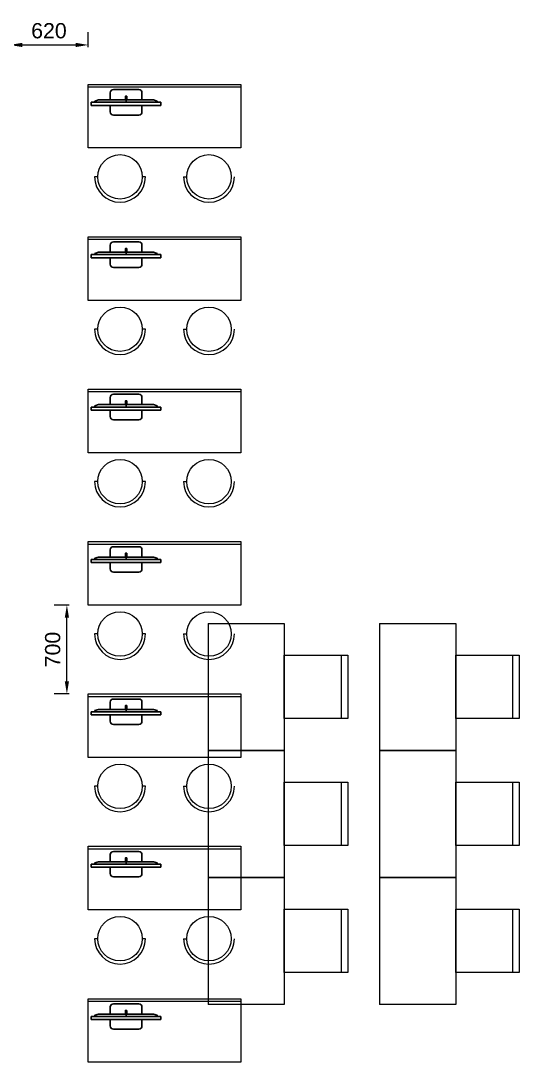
# Model space of a CAD drawing. Extents: x 348043 to 758301, y 133827 to 256568.
# Drawn here: x 754377 to 758301, y 149890 to 158092 of the extents above; entities that cross this region are included whole.
import ezdxf

# ---------------------------------------------------------------- set-up
doc = ezdxf.new("R2010")
doc.units = 0
doc.header["$LTSCALE"] = 900
doc.header["$MEASUREMENT"] = 0
doc.header["$PDMODE"] = 34
doc.linetypes.add('DASHED2', pattern=[0.375, 0.25, -0.125])
doc.layers.get('DEFPOINTS').update_dxf_attribs({"color": 3, "linetype": 'CONTINUOUS'})
doc.layers.add('2', color=7, linetype='CONTINUOUS')
doc.layers.add('door', color=163, linetype='CONTINUOUS')
for name, color, linetype, lineweight in [('ARCL-HATCH-230', 253, 'CONTINUOUS', 5), ('ARLC-DIM0', 8, 'CONTINUOUS', 9), ('ARLC-FURN', 46, 'CONTINUOUS', 5), ('ARLC-GAS BURNER', 51, 'CONTINUOUS', 5)]:
    doc.layers.add(name, color=color, linetype=linetype, lineweight=lineweight)
doc.styles.add('ARIAL', font='arial.ttf')
doc.dimstyles.new('DIM 100', dxfattribs={"dimscale": 100, "dimtxt": 2, "dimasz": 1.2, "dimexe": 1, "dimexo": 1, "dimgap": 1, "dimtad": 0, "dimdec": 0, "dimzin": 9, "dimdsep": 46, "dimtxsty": 'ARIAL', "dimblk1": 'ARCHTICK', "dimblk2": 'ARCHTICK', "dimsah": 1, "dimcen": 1, "dimdle": 1.5, "dimclrd": 1, "dimclre": 251, "dimclrt": 4, "dimadec": 0, "dimazin": 0, "dimtfac": 1, "dimtdec": 0, "dimtmove": 2, "dimatfit": 3, "dimfxl": 50, "dimfxlon": 1, "dimtolj": 1, "dimtzin": 0, "dimlwd": 5, "dimlwe": 9, "dimarcsym": 0})

# ---------------------------------------------------------------- blocks, each defined once
blk = doc.blocks.new('dfg2154')
at = {"layer": 'ARLC-FURN'}
blk.add_line((5964549.4, -129276.7), (5965049.4, -129276.7), dxfattribs=at)
blk.add_lwpolyline([(5964549.4, -129328.8), (5965049.4, -129328.8), (5965049.4, -128828.8), (5964549.4, -128828.8)], close=True, dxfattribs=at)
blk = doc.blocks.new('A$C124fbc97')
at = {"layer": 'ARLC-FURN', "ltscale": 0.1}
blk.add_line((1000, 500), (1000, 1100), dxfattribs=at)
for points in [[(0, 1100), (0, 500), (1000, 500)], [(0, 1100), (1000, 1100)]]:
    blk.add_lwpolyline(points, dxfattribs=at)
at = {"layer": 'ARLC-GAS BURNER'}
blk.add_blockref('dfg2154', (-5964299.4, 129328.8), dxfattribs=at)
blk = doc.blocks.new('*D94')
at = {"layer": 'ARLC-DIM0', "color": 251, "lineweight": 9}
for p, q in [((754757.2, 153490), (754639.2, 153490)), ((754757.2, 152790), (754639.2, 152790))]:
    blk.add_line(p, q, dxfattribs=at)
at = {"layer": 'ARLC-DIM0', "color": 1, "lineweight": 5}
blk.add_line((754739.2, 152890), (754739.2, 153390), dxfattribs=at)
at = {"layer": 'ARLC-DIM0', "color": 1, "lineweight": 50}
for points in [[(754722.5, 153390), (754755.9, 153390), (754739.2, 153490)], [(754722.5, 152890), (754755.9, 152890), (754739.2, 152790)]]:
    blk.add_solid(points, dxfattribs=at)
at = {"layer": 'DEFPOINTS', "color": 0, "lineweight": 50}
for p in [(754739.2, 153490), (754908, 153490), (754908, 152790)]:
    blk.add_point(p, dxfattribs=at)
at = {"layer": 'ARLC-DIM0', "color": 4, "lineweight": 9, "insert": (754627.9, 153140), "char_height": 120, "attachment_point": 5, "rotation": 90, "style": 'ARIAL'}
blk.add_mtext('\\A1;700', dxfattribs=at)
blk = doc.blocks.new('*D99')
at = {"layer": 'ARLC-DIM0', "color": 251, "lineweight": 9}
for p, q in [((754288, 157883.6), (754288, 158001.6)), ((754908, 157883.6), (754908, 158001.6))]:
    blk.add_line(p, q, dxfattribs=at)
at = {"layer": 'ARLC-DIM0', "color": 1, "lineweight": 5}
blk.add_line((754388, 157901.6), (754808, 157901.6), dxfattribs=at)
at = {"layer": 'ARLC-DIM0', "color": 1, "lineweight": 50}
for points in [[(754388, 157918.3), (754388, 157884.9), (754288, 157901.6)], [(754808, 157918.3), (754808, 157884.9), (754908, 157901.6)]]:
    blk.add_solid(points, dxfattribs=at)
at = {"layer": 'DEFPOINTS', "color": 0, "lineweight": 50}
for p in [(754908, 157901.6), (754288, 157590), (754908, 157590)]:
    blk.add_point(p, dxfattribs=at)
at = {"layer": 'ARLC-DIM0', "color": 4, "lineweight": 9, "insert": (754598, 158012.9), "char_height": 120, "attachment_point": 5, "style": 'ARIAL'}
blk.add_mtext('\\A1;620', dxfattribs=at)

msp = doc.modelspace()

# ---------------------------------------------------------------- linework, layer by layer
at = {"layer": '2', "color": 30, "linetype": 'Continuous'}
for p, q in [((755080.3, 157524.9), (755080.3, 157468.5)), ((755305.3, 157549.9), (755105.3, 157549.9)), ((755205.3, 157449.9), (755205.3, 157503)), ((755330.3, 157524.9), (755330.3, 157468.5)), ((754930.3, 157425.1), (754930.3, 157449.9)), ((755480.3, 157449.9), (754930.3, 157449.9)), ((755480.3, 157425.1), (754930.3, 157425.1)), ((754959.5, 157459.2), (754988.6, 157468.5)), ((754959.5, 157459.2), (754959.5, 157449.9)), ((755422, 157468.5), (754988.6, 157468.5)), ((755080.3, 157425.1), (755080.3, 157374.9)), ((755330.3, 157449.9), (755205.3, 157449.9)), ((755330.3, 157425.1), (755330.3, 157374.9)), ((755451.1, 157459.2), (755422, 157468.5)), ((755451.1, 157459.2), (755451.1, 157449.9)), ((755480.3, 157425.1), (755480.3, 157449.9)), ((755305.3, 157349.9), (755105.3, 157349.9)), ((755080.3, 156324.9), (755080.3, 156268.5)), ((755305.3, 156349.9), (755105.3, 156349.9)), ((755330.3, 156324.9), (755330.3, 156268.5)), ((754930.3, 156225.1), (754930.3, 156249.9)), ((755480.3, 156249.9), (754930.3, 156249.9)), ((754959.5, 156259.2), (754988.6, 156268.5)), ((754959.5, 156259.2), (754959.5, 156249.9)), ((755422, 156268.5), (754988.6, 156268.5)), ((755205.3, 156249.9), (755205.3, 156303)), ((755330.3, 156249.9), (755205.3, 156249.9)), ((755451.1, 156259.2), (755422, 156268.5)), ((755451.1, 156259.2), (755451.1, 156249.9)), ((755480.3, 156225.1), (755480.3, 156249.9)), ((755480.3, 156225.1), (754930.3, 156225.1)), ((755080.3, 156225.1), (755080.3, 156174.9)), ((755330.3, 156225.1), (755330.3, 156174.9)), ((755305.3, 156149.9), (755105.3, 156149.9)), ((755080.3, 155124.9), (755080.3, 155068.5)), ((755305.3, 155149.9), (755105.3, 155149.9)), ((755205.3, 155049.9), (755205.3, 155103)), ((755330.3, 155124.9), (755330.3, 155068.5)), ((754930.3, 155025.1), (754930.3, 155049.9)), ((755480.3, 155049.9), (754930.3, 155049.9)), ((755480.3, 155025.1), (754930.3, 155025.1)), ((754959.5, 155059.2), (754988.6, 155068.5)), ((754959.5, 155059.2), (754959.5, 155049.9)), ((755422, 155068.5), (754988.6, 155068.5)), ((755080.3, 155025.1), (755080.3, 154974.9)), ((755330.3, 155049.9), (755205.3, 155049.9)), ((755330.3, 155025.1), (755330.3, 154974.9)), ((755451.1, 155059.2), (755422, 155068.5)), ((755451.1, 155059.2), (755451.1, 155049.9)), ((755480.3, 155025.1), (755480.3, 155049.9)), ((755305.3, 154949.9), (755105.3, 154949.9)), ((755305.3, 153949.9), (755105.3, 153949.9)), ((754959.5, 153859.2), (754988.6, 153868.5)), ((755422, 153868.5), (754988.6, 153868.5)), ((755080.3, 153924.9), (755080.3, 153868.5)), ((755205.3, 153849.9), (755205.3, 153903)), ((755330.3, 153924.9), (755330.3, 153868.5)), ((755451.1, 153859.2), (755422, 153868.5)), ((754930.3, 153825.1), (754930.3, 153849.9)), ((755480.3, 153849.9), (754930.3, 153849.9)), ((755480.3, 153825.1), (754930.3, 153825.1)), ((754959.5, 153859.2), (754959.5, 153849.9)), ((755080.3, 153825.1), (755080.3, 153774.9)), ((755330.3, 153849.9), (755205.3, 153849.9)), ((755330.3, 153825.1), (755330.3, 153774.9)), ((755451.1, 153859.2), (755451.1, 153849.9)), ((755480.3, 153825.1), (755480.3, 153849.9)), ((755305.3, 153749.9), (755105.3, 153749.9)), ((755080.3, 152724.9), (755080.3, 152668.5)), ((755305.3, 152749.9), (755105.3, 152749.9)), ((755330.3, 152724.9), (755330.3, 152668.5)), ((754930.3, 152625.1), (754930.3, 152649.9)), ((755480.3, 152649.9), (754930.3, 152649.9)), ((754959.5, 152659.2), (754988.6, 152668.5)), ((754959.5, 152659.2), (754959.5, 152649.9)), ((755422, 152668.5), (754988.6, 152668.5)), ((755205.3, 152649.9), (755205.3, 152703)), ((755330.3, 152649.9), (755205.3, 152649.9)), ((755451.1, 152659.2), (755422, 152668.5)), ((755451.1, 152659.2), (755451.1, 152649.9)), ((755480.3, 152625.1), (755480.3, 152649.9)), ((755480.3, 152625.1), (754930.3, 152625.1)), ((755080.3, 152625.1), (755080.3, 152574.9)), ((755305.3, 152549.9), (755105.3, 152549.9)), ((755330.3, 152625.1), (755330.3, 152574.9)), ((755080.3, 151524.9), (755080.3, 151468.5)), ((755305.3, 151549.9), (755105.3, 151549.9)), ((755205.3, 151449.9), (755205.3, 151503)), ((755330.3, 151524.9), (755330.3, 151468.5)), ((754930.3, 151425.1), (754930.3, 151449.9)), ((755480.3, 151449.9), (754930.3, 151449.9)), ((755480.3, 151425.1), (754930.3, 151425.1)), ((754959.5, 151459.2), (754988.6, 151468.5)), ((754959.5, 151459.2), (754959.5, 151449.9)), ((755422, 151468.5), (754988.6, 151468.5)), ((755080.3, 151425.1), (755080.3, 151374.9)), ((755330.3, 151449.9), (755205.3, 151449.9)), ((755330.3, 151425.1), (755330.3, 151374.9)), ((755451.1, 151459.2), (755422, 151468.5)), ((755451.1, 151459.2), (755451.1, 151449.9)), ((755480.3, 151425.1), (755480.3, 151449.9)), ((755305.3, 151349.9), (755105.3, 151349.9)), ((755305.3, 150349.9), (755105.3, 150349.9)), ((754959.5, 150259.2), (754988.6, 150268.5)), ((754959.5, 150259.2), (754959.5, 150249.9)), ((755422, 150268.5), (754988.6, 150268.5)), ((755080.3, 150324.9), (755080.3, 150268.5)), ((755205.3, 150249.9), (755205.3, 150303)), ((755330.3, 150324.9), (755330.3, 150268.5)), ((755451.1, 150259.2), (755422, 150268.5)), ((755451.1, 150259.2), (755451.1, 150249.9)), ((754930.3, 150225.1), (754930.3, 150249.9)), ((755480.3, 150249.9), (754930.3, 150249.9)), ((755480.3, 150225.1), (754930.3, 150225.1)), ((755080.3, 150225.1), (755080.3, 150174.9)), ((755330.3, 150249.9), (755205.3, 150249.9)), ((755330.3, 150225.1), (755330.3, 150174.9)), ((755480.3, 150225.1), (755480.3, 150249.9)), ((755305.3, 150149.9), (755105.3, 150149.9))]:
    msp.add_line(p, q, dxfattribs=at)
for points in [[(755210.4, 157498.1), (755200.3, 157498.1), (755200.3, 157468.5), (755210.4, 157468.5)], [(755210.4, 156298.1), (755200.3, 156298.1), (755200.3, 156268.5), (755210.4, 156268.5)], [(755210.4, 155098.1), (755200.3, 155098.1), (755200.3, 155068.5), (755210.4, 155068.5)], [(755210.4, 153898.1), (755200.3, 153898.1), (755200.3, 153868.5), (755210.4, 153868.5)], [(755210.4, 152698.1), (755200.3, 152698.1), (755200.3, 152668.5), (755210.4, 152668.5)], [(755210.4, 151498.1), (755200.3, 151498.1), (755200.3, 151468.5), (755210.4, 151468.5)], [(755210.4, 150298.1), (755200.3, 150298.1), (755200.3, 150268.5), (755210.4, 150268.5)]]:
    msp.add_lwpolyline(points, close=True, dxfattribs=at)
for centre, start, end in [((755105.3, 157524.9), 90, 180), ((755305.3, 157524.9), 360, 90), ((755105.3, 157374.9), 180, 270), ((755305.3, 157374.9), 270, 360), ((755105.3, 156324.9), 90, 180), ((755305.3, 156324.9), 360, 90), ((755105.3, 156174.9), 180, 270), ((755305.3, 156174.9), 270, 360), ((755105.3, 155124.9), 90, 180), ((755305.3, 155124.9), 360, 90), ((755105.3, 154974.9), 180, 270), ((755305.3, 154974.9), 270, 360), ((755105.3, 153924.9), 90, 180), ((755305.3, 153924.9), 360, 90), ((755105.3, 153774.9), 180, 270), ((755305.3, 153774.9), 270, 360), ((755105.3, 152724.9), 90, 180), ((755305.3, 152724.9), 360, 90), ((755105.3, 152574.9), 180, 270), ((755305.3, 152574.9), 270, 360), ((755105.3, 151524.9), 90, 180), ((755305.3, 151524.9), 360, 90), ((755105.3, 151374.9), 180, 270), ((755305.3, 151374.9), 270, 360), ((755105.3, 150324.9), 90, 180), ((755305.3, 150324.9), 360, 90), ((755105.3, 150174.9), 180, 270), ((755305.3, 150174.9), 270, 360)]:
    msp.add_arc(centre, 25, start, end, dxfattribs=at)
at = {"layer": 'door', "color": 190, "linetype": 'ByBlock', "lineweight": 5, "ltscale": 1.25}
for p, q in [((754908, 157571.1), (756108, 157571.1)), ((754908, 156371.1), (756108, 156371.1)), ((754908, 155171.1), (756108, 155171.1)), ((754908, 153971.1), (756108, 153971.1)), ((754908, 152771.1), (756108, 152771.1)), ((754908, 151571.1), (756108, 151571.1)), ((754908, 150371.1), (756108, 150371.1))]:
    msp.add_line(p, q, dxfattribs=at)
at = {"layer": 'door', "color": 3, "linetype": 'ByBlock', "lineweight": 5, "ltscale": 1.25}
for p, q in [((754983, 156862.7), (754958, 156862.7)), ((755358, 156862.7), (755333, 156862.7)), ((755658, 156862.7), (755683, 156862.7)), ((754983, 155662.7), (754958, 155662.7)), ((755358, 155662.7), (755333, 155662.7)), ((755658, 155662.7), (755683, 155662.7)), ((754983, 154462.7), (754958, 154462.7)), ((755358, 154462.7), (755333, 154462.7)), ((755658, 154462.7), (755683, 154462.7)), ((754983, 153262.7), (754958, 153262.7)), ((755358, 153262.7), (755333, 153262.7)), ((755658, 153262.7), (755683, 153262.7)), ((754983, 152062.7), (754958, 152062.7)), ((755358, 152062.7), (755333, 152062.7)), ((755658, 152062.7), (755683, 152062.7)), ((754983, 150862.7), (754958, 150862.7)), ((755358, 150862.7), (755333, 150862.7)), ((755658, 150862.7), (755683, 150862.7))]:
    msp.add_line(p, q, dxfattribs=at)
at = {"layer": 'door', "color": 190, "linetype": 'ByBlock', "lineweight": 5, "ltscale": 1.25}
for points in [[(754908, 157590), (756108, 157590), (756108, 157090), (754908, 157090)], [(754908, 156390), (756108, 156390), (756108, 155890), (754908, 155890)], [(754908, 155190), (756108, 155190), (756108, 154690), (754908, 154690)], [(754908, 153990), (756108, 153990), (756108, 153490), (754908, 153490)], [(754908, 152790), (756108, 152790), (756108, 152290), (754908, 152290)], [(754908, 151590), (756108, 151590), (756108, 151090), (754908, 151090)], [(754908, 150390), (756108, 150390), (756108, 149890), (754908, 149890)]]:
    msp.add_lwpolyline(points, close=True, dxfattribs=at)
at = {"layer": 'door', "color": 3, "linetype": 'ByBlock', "lineweight": 5, "ltscale": 1.25}
for centre in [(755158, 156862.7), (755858, 156862.7), (755158, 155662.7), (755858, 155662.7), (755158, 154462.7), (755858, 154462.7), (755158, 153262.7), (755858, 153262.7), (755158, 152062.7), (755858, 152062.7), (755158, 150862.7), (755858, 150862.7)]:
    msp.add_circle(centre, 175, dxfattribs=at)
for centre in [(755158, 156862.7), (755858, 156862.7), (755158, 155662.7), (755858, 155662.7), (755158, 154462.7), (755858, 154462.7), (755158, 153262.7), (755858, 153262.7), (755158, 152062.7), (755858, 152062.7), (755158, 150862.7), (755858, 150862.7)]:
    msp.add_arc(centre, 200, 180, 0, dxfattribs=at)

# ---------------------------------------------------------------- block references
at = {"layer": 'ARCL-HATCH-230', "linetype": 'DASHED2', "xscale": -1, "rotation": 89.99999999999977}
for p in [(756951, 153345.5), (758301, 153345.5), (756951, 152345.5), (758301, 152345.5), (756951, 151345.5), (758301, 151345.5)]:
    msp.add_blockref('A$C124fbc97', p, dxfattribs=at)

# ---------------------------------------------------------------- dimensions: what is measured, and where the dimension line sits
at = {"layer": 'ARLC-DIM0', "color": 4, "lineweight": 9}
dim = msp.add_aligned_dim(p1=(754288, 157590), p2=(754908, 157590), distance=311.6, dimstyle='DIM 100', override={"dimtxt": 1.2, "dimasz": 1, "dimgap": 0.5, "dimtad": 1, "dimdle": 1, "dimfxl": 0.18, "dimtfillclr": 256, "dimarcsym": 2}, dxfattribs=at)
dim.commit()
dim.dimension.update_dxf_attribs({"geometry": '*D99', "text_midpoint": (754598, 158012.9)})
dim = msp.add_linear_dim(base=(754739.2, 153490), p1=(754908, 152790), p2=(754908, 153490), angle=90, dimstyle='DIM 100', override={"dimtxt": 1.2, "dimasz": 1, "dimgap": 0.5, "dimtad": 1, "dimdle": 1, "dimfxl": 0.18, "dimtfillclr": 256, "dimarcsym": 2}, dxfattribs=at)
dim.commit()
dim.dimension.update_dxf_attribs({"geometry": '*D94', "text_midpoint": (754627.9, 153140)})

doc.saveas('drawing.dxf')
